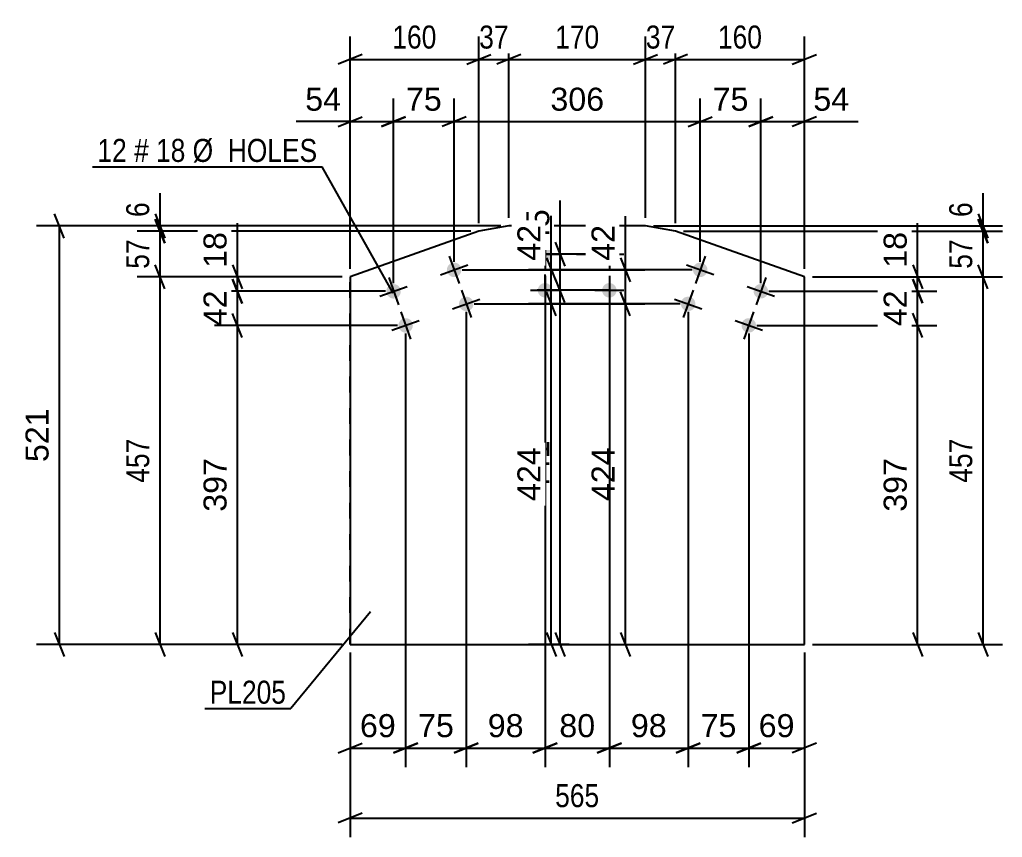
# Model space of a CAD drawing. Header units: millimetres. Extents: x 0 to 841, y -266 to 594.
# Drawn here: x 93.8 to 216, y -121.9 to -20.1 of the extents above; entities that cross this region are included whole.
import ezdxf

# ---------------------------------------------------------------- set-up
doc = ezdxf.new("R2010")
doc.units = ezdxf.units.MM
doc.linetypes.add('DXK_LINE_DOT2', pattern=[3.9198, 1.9599, -1.9599])
doc.styles.add('Arial', font='arial.ttf', dxfattribs={"height": 0.2})
doc.styles.add('Arial Narrow', font='ARIALN.TTF', dxfattribs={"height": 0.2})

# ---------------------------------------------------------------- blocks, each defined once
blk = doc.blocks.new('Bolt-317311845-1637 - 1603')
at = {"linetype": 'Continuous'}
for points in [[(148.69, -51.54), (148.61, -51.71), (148.5, -51.87), (148.35, -51.99), (148.19, -52.08), (148.01, -52.14), (147.82, -52.15), (147.64, -52.13), (147.46, -52.07), (147.3, -51.97), (147.16, -51.85), (147.05, -51.69), (146.98, -51.52), (146.94, -51.34), (146.94, -51.15), (146.98, -50.96), (147.06, -50.79), (147.18, -50.64), (147.32, -50.52), (147.48, -50.43), (147.66, -50.37), (147.85, -50.35), (148.04, -50.38), (148.21, -50.44), (148.38, -50.53), (148.51, -50.66), (148.62, -50.81), (148.7, -50.99), (148.73, -51.17), (148.73, -51.36)], [(141.15, -54.22), (141.07, -54.39), (140.96, -54.54), (140.82, -54.66), (140.65, -54.76), (140.47, -54.81), (140.28, -54.83), (140.1, -54.81), (139.92, -54.75), (139.76, -54.65), (139.62, -54.52), (139.51, -54.37), (139.44, -54.19), (139.4, -54.01), (139.4, -53.82), (139.44, -53.64), (139.52, -53.47), (139.64, -53.32), (139.78, -53.19), (139.94, -53.1), (140.12, -53.05), (140.31, -53.03), (140.5, -53.05), (140.67, -53.11), (140.84, -53.21), (140.97, -53.34), (141.08, -53.49), (141.16, -53.66), (141.19, -53.85), (141.19, -54.03)], [(150.19, -55.78), (150.11, -55.96), (150, -56.11), (149.86, -56.23), (149.69, -56.32), (149.52, -56.38), (149.33, -56.39), (149.14, -56.37), (148.96, -56.31), (148.8, -56.22), (148.66, -56.09), (148.55, -55.93), (148.48, -55.76), (148.44, -55.58), (148.45, -55.39), (148.49, -55.2), (148.57, -55.03), (148.68, -54.88), (148.82, -54.76), (148.99, -54.67), (149.17, -54.61), (149.35, -54.59), (149.54, -54.62), (149.72, -54.68), (149.88, -54.77), (150.02, -54.9), (150.13, -55.06), (150.2, -55.23), (150.24, -55.41), (150.23, -55.6)], [(142.65, -58.46), (142.57, -58.63), (142.46, -58.78), (142.32, -58.9), (142.16, -59), (141.98, -59.05), (141.79, -59.07), (141.6, -59.05), (141.42, -58.99), (141.26, -58.89), (141.12, -58.76), (141.02, -58.61), (140.94, -58.44), (140.9, -58.25), (140.91, -58.06), (140.95, -57.88), (141.03, -57.71), (141.14, -57.56), (141.28, -57.43), (141.45, -57.34), (141.63, -57.29), (141.81, -57.27), (142, -57.29), (142.18, -57.35), (142.34, -57.45), (142.48, -57.58), (142.59, -57.73), (142.66, -57.9), (142.7, -58.09), (142.69, -58.28)]]:
    blk.add_hatch(color=1, dxfattribs=at).paths.add_polyline_path(points)
at = {"color": 1, "linetype": 'Continuous'}
for p, q in [((147.23, -49.56), (148.44, -52.95)), ((146.14, -51.86), (149.53, -50.65)), ((139.69, -52.23), (140.9, -55.62)), ((138.6, -54.53), (141.99, -53.33)), ((147.64, -56.1), (151.04, -54.89)), ((148.74, -53.8), (149.94, -57.19)), ((141.2, -56.47), (142.4, -59.87)), ((140.1, -58.77), (143.5, -57.57))]:
    blk.add_line(p, q, dxfattribs=at)
blk = doc.blocks.new('Bolt-317311845-1642 - 1603')
at = {"linetype": 'Continuous'}
for points in [[(159.99, -49.6), (159.91, -49.77), (159.8, -49.92), (159.66, -50.04), (159.49, -50.13), (159.31, -50.19), (159.12, -50.2), (158.94, -50.18), (158.76, -50.12), (158.6, -50.02), (158.46, -49.89), (158.35, -49.74), (158.28, -49.56), (158.25, -49.38), (158.25, -49.19), (158.29, -49.01), (158.37, -48.84), (158.49, -48.69), (158.63, -48.56), (158.79, -48.47), (158.97, -48.42), (159.16, -48.4), (159.35, -48.43), (159.53, -48.49), (159.69, -48.59), (159.82, -48.72), (159.93, -48.87), (160, -49.04), (160.04, -49.23), (160.03, -49.42)], [(167.99, -49.6), (167.91, -49.77), (167.8, -49.92), (167.66, -50.04), (167.49, -50.13), (167.31, -50.19), (167.12, -50.2), (166.94, -50.18), (166.76, -50.12), (166.6, -50.02), (166.46, -49.89), (166.35, -49.74), (166.28, -49.56), (166.25, -49.38), (166.25, -49.19), (166.29, -49.01), (166.37, -48.84), (166.49, -48.69), (166.63, -48.56), (166.79, -48.47), (166.97, -48.42), (167.16, -48.4), (167.35, -48.43), (167.53, -48.49), (167.69, -48.59), (167.82, -48.72), (167.93, -48.87), (168, -49.04), (168.04, -49.23), (168.03, -49.42)], [(159.99, -54.1), (159.91, -54.27), (159.8, -54.42), (159.66, -54.54), (159.49, -54.63), (159.31, -54.69), (159.12, -54.7), (158.94, -54.68), (158.76, -54.62), (158.6, -54.52), (158.46, -54.39), (158.35, -54.24), (158.28, -54.06), (158.25, -53.88), (158.25, -53.69), (158.29, -53.51), (158.37, -53.34), (158.49, -53.19), (158.63, -53.06), (158.79, -52.97), (158.97, -52.92), (159.16, -52.9), (159.35, -52.93), (159.53, -52.99), (159.69, -53.09), (159.82, -53.22), (159.93, -53.37), (160, -53.54), (160.04, -53.73), (160.03, -53.92)], [(167.99, -54.1), (167.91, -54.27), (167.8, -54.42), (167.66, -54.54), (167.49, -54.63), (167.31, -54.69), (167.12, -54.7), (166.94, -54.68), (166.76, -54.62), (166.6, -54.52), (166.46, -54.39), (166.35, -54.24), (166.28, -54.06), (166.25, -53.88), (166.25, -53.69), (166.29, -53.51), (166.37, -53.34), (166.49, -53.19), (166.63, -53.06), (166.79, -52.97), (166.97, -52.92), (167.16, -52.9), (167.35, -52.93), (167.53, -52.99), (167.69, -53.09), (167.82, -53.22), (167.93, -53.37), (168, -53.54), (168.04, -53.73), (168.03, -53.92)]]:
    blk.add_hatch(color=1, dxfattribs=at).paths.add_polyline_path(points)
at = {"color": 1, "linetype": 'Continuous'}
for p, q in [((159.14, -47.5), (159.14, -51.1)), ((167.14, -47.5), (167.14, -51.1)), ((157.34, -49.3), (160.94, -49.3)), ((165.34, -49.3), (168.94, -49.3)), ((159.14, -52), (159.14, -55.6)), ((167.14, -52), (167.14, -55.6)), ((157.34, -53.8), (160.94, -53.8)), ((165.34, -53.8), (168.94, -53.8))]:
    blk.add_line(p, q, dxfattribs=at)
blk = doc.blocks.new('Bolt-317311845-1647 - 1603')
at = {"linetype": 'Continuous'}
for points in [[(179.29, -51.56), (179.21, -51.73), (179.1, -51.87), (178.95, -51.99), (178.79, -52.08), (178.61, -52.14), (178.42, -52.15), (178.23, -52.12), (178.05, -52.06), (177.89, -51.96), (177.76, -51.83), (177.65, -51.67), (177.58, -51.5), (177.55, -51.31), (177.56, -51.12), (177.6, -50.94), (177.68, -50.77), (177.8, -50.62), (177.94, -50.5), (178.11, -50.41), (178.29, -50.36), (178.48, -50.35), (178.66, -50.38), (178.84, -50.44), (179, -50.54), (179.14, -50.67), (179.24, -50.83), (179.31, -51), (179.35, -51.19), (179.34, -51.37)], [(186.83, -54.23), (186.75, -54.4), (186.64, -54.55), (186.49, -54.67), (186.33, -54.76), (186.14, -54.81), (185.96, -54.82), (185.77, -54.8), (185.59, -54.73), (185.43, -54.63), (185.3, -54.5), (185.19, -54.35), (185.12, -54.17), (185.09, -53.99), (185.1, -53.8), (185.14, -53.62), (185.22, -53.45), (185.34, -53.3), (185.48, -53.18), (185.65, -53.09), (185.83, -53.04), (186.02, -53.02), (186.2, -53.05), (186.38, -53.11), (186.54, -53.21), (186.68, -53.34), (186.78, -53.5), (186.85, -53.67), (186.89, -53.86), (186.88, -54.05)], [(177.79, -55.8), (177.71, -55.97), (177.59, -56.11), (177.45, -56.24), (177.28, -56.32), (177.1, -56.38), (176.91, -56.39), (176.73, -56.36), (176.55, -56.3), (176.39, -56.2), (176.25, -56.07), (176.15, -55.91), (176.08, -55.74), (176.05, -55.55), (176.05, -55.37), (176.1, -55.18), (176.18, -55.01), (176.3, -54.87), (176.44, -54.74), (176.61, -54.66), (176.79, -54.6), (176.97, -54.59), (177.16, -54.62), (177.34, -54.68), (177.5, -54.78), (177.63, -54.91), (177.74, -55.07), (177.81, -55.24), (177.84, -55.43), (177.83, -55.61)], [(185.33, -58.47), (185.25, -58.64), (185.13, -58.79), (184.99, -58.91), (184.82, -59), (184.64, -59.05), (184.45, -59.06), (184.27, -59.04), (184.09, -58.97), (183.93, -58.87), (183.79, -58.74), (183.69, -58.59), (183.62, -58.41), (183.59, -58.23), (183.59, -58.04), (183.64, -57.86), (183.72, -57.69), (183.84, -57.54), (183.98, -57.42), (184.15, -57.33), (184.33, -57.28), (184.51, -57.27), (184.7, -57.29), (184.88, -57.36), (185.04, -57.45), (185.17, -57.59), (185.28, -57.74), (185.35, -57.92), (185.38, -58.1), (185.37, -58.29)]]:
    blk.add_hatch(color=1, dxfattribs=at).paths.add_polyline_path(points)
at = {"color": 1, "linetype": 'Continuous'}
for p, q in [((179.05, -49.55), (177.85, -52.95)), ((176.75, -50.65), (180.14, -51.85)), ((186.59, -52.23), (185.39, -55.62)), ((184.29, -53.32), (187.68, -54.53)), ((175.25, -54.89), (178.64, -56.09)), ((177.55, -53.79), (176.34, -57.19)), ((185.09, -56.47), (183.88, -59.86)), ((182.79, -57.56), (186.18, -58.77))]:
    blk.add_line(p, q, dxfattribs=at)
blk = doc.blocks.new('Part-317311845-1662 - 1603')
at = {"color": 2, "linetype": 'Continuous'}
for p, q in [((150.91, -46.45), (134.89, -52.13)), ((154.64, -45.8), (150.91, -46.45)), ((171.64, -45.8), (154.64, -45.8)), ((175.38, -46.45), (171.64, -45.8)), ((191.4, -52.13), (175.38, -46.45)), ((134.89, -52.13), (134.89, -97.86)), ((191.4, -97.86), (191.4, -52.13)), ((134.89, -97.86), (191.4, -97.86))]:
    blk.add_line(p, q, dxfattribs=at)
at = {"color": 7, "linetype": 'DXK_LINE_DOT2'}
for p, q in [((150.91, -46.45), (150.91, -46.45)), ((154.64, -45.8), (154.64, -45.8)), ((171.64, -45.8), (171.64, -45.8)), ((175.38, -46.45), (175.38, -46.45)), ((134.89, -97.86), (134.89, -52.13)), ((191.4, -97.86), (191.4, -52.13))]:
    blk.add_line(p, q, dxfattribs=at)
blk = doc.blocks.new('Rectangle-317311845-2003 - 1603')
at = {"color": 1, "linetype": 'DXK_LINE_DOT2'}
blk.add_lwpolyline([(159.14, -49.3), (167.14, -49.3), (167.14, -53.8), (159.14, -53.8), (159.14, -49.3)], close=True, dxfattribs=at)
blk = doc.blocks.new('StraightDimension-317311845-1765 - 1603')
at = {"color": 7, "linetype": 'Continuous'}
for p, q in [((214.23, -53.63), (213.03, -50.63)), ((192.4, -52.13), (216.03, -52.13)), ((213.63, -97.86), (213.63, -52.13)), ((213.03, -96.36), (214.23, -99.36)), ((192.4, -97.86), (216.03, -97.86))]:
    blk.add_line(p, q, dxfattribs=at)
at = {"color": 0}
blk.add_wipeout([(212.88, -71.65), (208.68, -71.65), (208.68, -78.34), (212.88, -78.34)], dxfattribs=at)
at = {"color": 3, "style": 'Arial Narrow'}
blk.add_text('457', height=2.863, rotation=90.0002, dxfattribs=at).set_placement((212.28, -77.74))
blk = doc.blocks.new('StraightDimension-317311845-1969 - 1603')
at = {"color": 7, "linetype": 'Continuous'}
for p, q in [((161.02, -49.3), (161.02, -42.61)), ((161.02, -49.3), (161.02, -42.61)), ((160.42, -47.8), (161.62, -50.8)), ((166.14, -49.3), (158.17, -49.3)), ((161.02, -53.8), (161.02, -49.3)), ((161.62, -55.3), (160.42, -52.3)), ((166.14, -53.8), (158.17, -53.8))]:
    blk.add_line(p, q, dxfattribs=at)
at = {"color": 0}
blk.add_wipeout([(160.27, -43.13), (156.07, -43.13), (156.07, -48.78), (160.27, -48.78)], dxfattribs=at)
at = {"color": 3, "style": 'Arial'}
blk.add_text('45', height=2.865, rotation=90.0002, dxfattribs=at).set_placement((159.67, -48.18))
blk = doc.blocks.new('StraightDimension-317311845-1726 - 1603')
at = {"color": 7, "linetype": 'Continuous'}
for p, q in [((111.85, -53.63), (110.65, -50.63)), ((133.89, -52.13), (108.4, -52.13)), ((111.25, -97.86), (111.25, -52.13)), ((110.65, -96.36), (111.85, -99.36)), ((133.89, -97.86), (108.4, -97.86))]:
    blk.add_line(p, q, dxfattribs=at)
at = {"color": 0}
blk.add_wipeout([(110.5, -71.66), (106.3, -71.66), (106.3, -78.34), (110.5, -78.34)], dxfattribs=at)
at = {"color": 3, "style": 'Arial Narrow'}
blk.add_text('457', height=2.863, rotation=90.0002, dxfattribs=at).set_placement((109.9, -77.74))
blk = doc.blocks.new('StraightDimension-317311845-1665 - 1603')
at = {"color": 7, "linetype": 'Continuous'}
for p, q in [((175.38, -45.45), (175.38, -22.23)), ((191.4, -51.13), (191.4, -22.23)), ((176.88, -24.48), (173.88, -25.68)), ((175.38, -25.08), (191.4, -25.08)), ((189.9, -25.68), (192.9, -24.48))]:
    blk.add_line(p, q, dxfattribs=at)
at = {"color": 0}
blk.add_wipeout([(186.73, -24.33), (186.73, -20.13), (180.05, -20.13), (180.05, -24.33)], dxfattribs=at)
at = {"color": 3, "style": 'Arial Narrow'}
blk.add_text('160', height=2.863, dxfattribs=at).set_placement((180.65, -23.73))
blk = doc.blocks.new('StraightDimension-317311845-1678 - 1603')
at = {"color": 7, "linetype": 'Continuous'}
for p, q in [((171.64, -44.8), (171.64, -22.23)), ((175.38, -45.45), (175.38, -22.23)), ((170.14, -25.68), (173.14, -24.48)), ((171.64, -25.08), (175.38, -25.08)), ((176.88, -24.48), (173.88, -25.68))]:
    blk.add_line(p, q, dxfattribs=at)
at = {"color": 0}
blk.add_wipeout([(175.94, -24.33), (175.94, -20.13), (171.08, -20.13), (171.08, -24.33)], dxfattribs=at)
at = {"color": 3, "style": 'Arial Narrow'}
blk.add_text('37', height=2.863, dxfattribs=at).set_placement((171.68, -23.73))
blk = doc.blocks.new('StraightDimension-317311845-1689 - 1603')
at = {"color": 7, "linetype": 'Continuous'}
for p, q in [((154.64, -44.8), (154.64, -22.23)), ((171.64, -44.8), (171.64, -22.23)), ((156.14, -24.48), (153.14, -25.68)), ((154.64, -25.08), (171.64, -25.08)), ((170.14, -25.68), (173.14, -24.48))]:
    blk.add_line(p, q, dxfattribs=at)
at = {"color": 0}
blk.add_wipeout([(166.48, -24.33), (166.48, -20.13), (159.8, -20.13), (159.8, -24.33)], dxfattribs=at)
at = {"color": 3, "style": 'Arial Narrow'}
blk.add_text('170', height=2.863, dxfattribs=at).set_placement((160.4, -23.73))
blk = doc.blocks.new('StraightDimension-317311845-1700 - 1603')
at = {"color": 7, "linetype": 'Continuous'}
for p, q in [((150.91, -45.45), (150.91, -22.23)), ((154.64, -44.8), (154.64, -22.23)), ((149.41, -25.68), (152.41, -24.48)), ((150.91, -25.08), (154.64, -25.08)), ((156.14, -24.48), (153.14, -25.68))]:
    blk.add_line(p, q, dxfattribs=at)
at = {"color": 0}
blk.add_wipeout([(155.2, -24.33), (155.2, -20.13), (150.35, -20.13), (150.35, -24.33)], dxfattribs=at)
at = {"color": 3, "style": 'Arial Narrow'}
blk.add_text('37', height=2.863, dxfattribs=at).set_placement((150.95, -23.73))
blk = doc.blocks.new('StraightDimension-317311845-1710 - 1603')
at = {"color": 7, "linetype": 'Continuous'}
for p, q in [((134.89, -51.13), (134.89, -22.23)), ((150.91, -45.45), (150.91, -22.23)), ((136.39, -24.48), (133.39, -25.68)), ((134.89, -25.08), (150.91, -25.08)), ((149.41, -25.68), (152.41, -24.48))]:
    blk.add_line(p, q, dxfattribs=at)
at = {"color": 0}
blk.add_wipeout([(146.24, -24.33), (146.24, -20.13), (139.55, -20.13), (139.55, -24.33)], dxfattribs=at)
at = {"color": 3, "style": 'Arial Narrow'}
blk.add_text('160', height=2.863, dxfattribs=at).set_placement((140.15, -23.73))
blk = doc.blocks.new('StraightDimension-317311845-1721 - 1603')
at = {"color": 7, "linetype": 'Continuous'}
for p, q in [((134.89, -98.86), (134.89, -121.85)), ((191.4, -98.86), (191.4, -121.85)), ((136.39, -118.85), (133.39, -120.05)), ((134.89, -119.45), (191.4, -119.45)), ((189.9, -120.05), (192.9, -118.85))]:
    blk.add_line(p, q, dxfattribs=at)
at = {"color": 0}
blk.add_wipeout([(166.48, -118.7), (166.48, -114.5), (159.8, -114.5), (159.8, -118.7)], dxfattribs=at)
at = {"color": 3, "style": 'Arial Narrow'}
blk.add_text('565', height=2.863, dxfattribs=at).set_placement((160.4, -118.1))
blk = doc.blocks.new('StraightDimension-317311845-1732 - 1603')
at = {"color": 7, "linetype": 'Continuous'}
for p, q in [((110.65, -44.95), (111.85, -47.95)), ((149.91, -46.45), (108.4, -46.45)), ((111.25, -52.13), (111.25, -46.45)), ((111.85, -53.63), (110.65, -50.63)), ((133.89, -52.13), (108.4, -52.13))]:
    blk.add_line(p, q, dxfattribs=at)
at = {"color": 0}
blk.add_wipeout([(110.5, -46.86), (106.3, -46.86), (106.3, -51.72), (110.5, -51.72)], dxfattribs=at)
at = {"color": 3, "style": 'Arial Narrow'}
blk.add_text('57', height=2.863, rotation=90.0002, dxfattribs=at).set_placement((109.9, -51.12))
blk = doc.blocks.new('StraightDimension-317311845-1931 - 1603')
at = {"color": 7, "linetype": 'Continuous'}
for p, q in [((169.74, -56.99), (168.54, -53.99)), ((150.34, -55.49), (171.54, -55.49)), ((169.14, -97.86), (169.14, -55.49)), ((168.54, -96.36), (169.74, -99.36)), ((164.14, -97.86), (171.54, -97.86))]:
    blk.add_line(p, q, dxfattribs=at)
at = {"color": 0}
blk.add_wipeout([(168.39, -72.74), (164.19, -72.74), (164.19, -80.62), (168.39, -80.62)], dxfattribs=at)
at = {"color": 3, "style": 'Arial'}
blk.add_text('424', height=2.865, rotation=90.0002, dxfattribs=at).set_placement((167.79, -80.02))
blk = doc.blocks.new('StraightDimension-317311845-1740 - 1603')
at = {"color": 7, "linetype": 'Continuous'}
for p, q in [((111.25, -45.8), (111.25, -41.72)), ((111.25, -45.8), (111.25, -41.72)), ((110.65, -44.3), (111.85, -47.3)), ((111.85, -47.95), (110.65, -44.95)), ((153.64, -45.8), (108.4, -45.8)), ((149.91, -46.45), (108.4, -46.45)), ((111.25, -46.45), (111.25, -45.8))]:
    blk.add_line(p, q, dxfattribs=at)
at = {"color": 0}
blk.add_wipeout([(110.5, -42.25), (106.3, -42.25), (106.3, -45.28), (110.5, -45.28)], dxfattribs=at)
at = {"color": 3, "style": 'Arial Narrow'}
blk.add_text('6', height=2.86, rotation=90.0002, dxfattribs=at).set_placement((109.9, -44.68))
blk = doc.blocks.new('StraightDimension-317311845-1749 - 1603')
at = {"color": 7, "linetype": 'Continuous'}
for p, q in [((213.63, -45.8), (213.63, -41.72)), ((213.63, -45.8), (213.63, -41.72)), ((213.03, -44.3), (214.23, -47.3)), ((214.23, -47.95), (213.03, -44.95)), ((172.64, -45.8), (216.03, -45.8)), ((176.38, -46.45), (216.03, -46.45)), ((213.63, -46.45), (213.63, -45.8))]:
    blk.add_line(p, q, dxfattribs=at)
at = {"color": 0}
blk.add_wipeout([(212.88, -42.25), (208.68, -42.25), (208.68, -45.28), (212.88, -45.28)], dxfattribs=at)
at = {"color": 3, "style": 'Arial Narrow'}
blk.add_text('6', height=2.86, rotation=90.0002, dxfattribs=at).set_placement((212.28, -44.68))
blk = doc.blocks.new('StraightDimension-317311845-1878 - 1603')
at = {"color": 7, "linetype": 'Continuous'}
for p, q in [((141.8, -59.17), (141.8, -113.14)), ((134.89, -98.86), (134.89, -113.14)), ((133.39, -111.34), (136.39, -110.14)), ((134.89, -110.74), (141.8, -110.74)), ((143.3, -110.14), (140.3, -111.34))]:
    blk.add_line(p, q, dxfattribs=at)
at = {"color": 0}
blk.add_wipeout([(141.17, -109.99), (141.17, -105.79), (135.52, -105.79), (135.52, -109.99)], dxfattribs=at)
at = {"color": 3, "style": 'Arial'}
blk.add_text('69', height=2.865, dxfattribs=at).set_placement((136.12, -109.39))
blk = doc.blocks.new('StraightDimension-317311845-1814 - 1603')
at = {"color": 7, "linetype": 'Continuous'}
for p, q in [((134.89, -51.13), (134.89, -29.96)), ((140.3, -52.93), (140.3, -29.96)), ((134.89, -32.81), (128.19, -32.81)), ((134.89, -32.81), (128.19, -32.81)), ((133.39, -33.41), (136.39, -32.21)), ((134.89, -32.81), (140.3, -32.81)), ((141.8, -32.21), (138.8, -33.41))]:
    blk.add_line(p, q, dxfattribs=at)
at = {"color": 0}
blk.add_wipeout([(134.36, -32.06), (134.36, -27.86), (128.71, -27.86), (128.71, -32.06)], dxfattribs=at)
at = {"color": 3, "style": 'Arial'}
blk.add_text('54', height=2.865, dxfattribs=at).set_placement((129.31, -31.46))
blk = doc.blocks.new('StraightDimension-317311845-1757 - 1603')
at = {"color": 7, "linetype": 'Continuous'}
for p, q in [((213.03, -44.95), (214.23, -47.95)), ((176.38, -46.45), (216.03, -46.45)), ((213.63, -52.13), (213.63, -46.45)), ((214.23, -53.63), (213.03, -50.63)), ((192.4, -52.13), (216.03, -52.13))]:
    blk.add_line(p, q, dxfattribs=at)
at = {"color": 0}
blk.add_wipeout([(212.88, -46.86), (208.68, -46.86), (208.68, -51.72), (212.88, -51.72)], dxfattribs=at)
at = {"color": 3, "style": 'Arial Narrow'}
blk.add_text('57', height=2.863, rotation=90.0002, dxfattribs=at).set_placement((212.28, -51.12))
blk = doc.blocks.new('StraightDimension-317311845-1772 - 1603')
at = {"color": 7, "linetype": 'Continuous'}
for p, q in [((185.99, -52.92), (185.99, -29.96)), ((191.4, -51.13), (191.4, -29.96)), ((184.49, -33.41), (187.49, -32.21)), ((185.99, -32.81), (191.4, -32.81)), ((192.9, -32.21), (189.9, -33.41)), ((191.4, -32.81), (198.1, -32.81)), ((191.4, -32.81), (198.1, -32.81))]:
    blk.add_line(p, q, dxfattribs=at)
at = {"color": 0}
blk.add_wipeout([(197.57, -32.06), (197.57, -27.86), (191.92, -27.86), (191.92, -32.06)], dxfattribs=at)
at = {"color": 3, "style": 'Arial'}
blk.add_text('54', height=2.865, dxfattribs=at).set_placement((192.52, -31.46))
blk = doc.blocks.new('StraightDimension-317311845-1784 - 1603')
at = {"color": 7, "linetype": 'Continuous'}
for p, q in [((178.45, -50.25), (178.45, -29.96)), ((185.99, -52.92), (185.99, -29.96)), ((176.95, -33.41), (179.95, -32.21)), ((178.45, -32.81), (185.99, -32.81)), ((187.49, -32.21), (184.49, -33.41))]:
    blk.add_line(p, q, dxfattribs=at)
at = {"color": 0}
blk.add_wipeout([(185.04, -32.06), (185.04, -27.86), (179.39, -27.86), (179.39, -32.06)], dxfattribs=at)
at = {"color": 3, "style": 'Arial'}
blk.add_text('75', height=2.865, dxfattribs=at).set_placement((179.99, -31.46))
blk = doc.blocks.new('StraightDimension-317311845-1794 - 1603')
at = {"color": 7, "linetype": 'Continuous'}
for p, q in [((147.84, -50.25), (147.84, -29.96)), ((178.45, -50.25), (178.45, -29.96)), ((149.34, -32.21), (146.34, -33.41)), ((147.84, -32.81), (178.45, -32.81)), ((176.95, -33.41), (179.95, -32.21))]:
    blk.add_line(p, q, dxfattribs=at)
at = {"color": 0}
blk.add_wipeout([(167.08, -32.06), (167.08, -27.86), (159.21, -27.86), (159.21, -32.06)], dxfattribs=at)
at = {"color": 3, "style": 'Arial'}
blk.add_text('306', height=2.865, dxfattribs=at).set_placement((159.81, -31.46))
blk = doc.blocks.new('StraightDimension-317311845-1804 - 1603')
at = {"color": 7, "linetype": 'Continuous'}
for p, q in [((140.3, -52.93), (140.3, -29.96)), ((147.84, -50.25), (147.84, -29.96)), ((138.8, -33.41), (141.8, -32.21)), ((140.3, -32.81), (147.84, -32.81)), ((149.34, -32.21), (146.34, -33.41))]:
    blk.add_line(p, q, dxfattribs=at)
at = {"color": 0}
blk.add_wipeout([(146.89, -32.06), (146.89, -27.86), (141.24, -27.86), (141.24, -32.06)], dxfattribs=at)
at = {"color": 3, "style": 'Arial'}
blk.add_text('75', height=2.865, dxfattribs=at).set_placement((141.84, -31.46))
blk = doc.blocks.new('StraightDimension-317311845-1825 - 1603')
at = {"color": 7, "linetype": 'Continuous'}
for p, q in [((205.48, -52.13), (205.48, -45.43)), ((205.48, -52.13), (205.48, -45.43)), ((204.88, -50.63), (206.08, -53.63)), ((192.4, -52.13), (207.88, -52.13)), ((206.08, -55.42), (204.88, -52.42)), ((205.48, -53.92), (205.48, -52.13)), ((186.99, -53.92), (207.88, -53.92))]:
    blk.add_line(p, q, dxfattribs=at)
at = {"color": 0}
blk.add_wipeout([(204.73, -45.96), (200.53, -45.96), (200.53, -51.6), (204.73, -51.6)], dxfattribs=at)
at = {"color": 3, "style": 'Arial'}
blk.add_text('18', height=2.865, rotation=90.0002, dxfattribs=at).set_placement((204.13, -51))
blk = doc.blocks.new('StraightDimension-317311845-1833 - 1603')
at = {"color": 7, "linetype": 'Continuous'}
for p, q in [((206.08, -59.66), (204.88, -56.66)), ((185.48, -58.16), (207.88, -58.16)), ((205.48, -97.86), (205.48, -58.16)), ((204.88, -96.36), (206.08, -99.36)), ((192.4, -97.86), (207.88, -97.86))]:
    blk.add_line(p, q, dxfattribs=at)
at = {"color": 0}
blk.add_wipeout([(204.73, -74.08), (200.53, -74.08), (200.53, -81.95), (204.73, -81.95)], dxfattribs=at)
at = {"color": 3, "style": 'Arial'}
blk.add_text('397', height=2.865, rotation=90.0002, dxfattribs=at).set_placement((204.13, -81.35))
blk = doc.blocks.new('StraightDimension-317311845-1839 - 1603')
at = {"color": 7, "linetype": 'Continuous'}
for p, q in [((204.88, -52.42), (206.08, -55.42)), ((186.99, -53.92), (207.88, -53.92)), ((205.48, -58.16), (205.48, -53.92)), ((206.08, -59.66), (204.88, -56.66)), ((185.48, -58.16), (207.88, -58.16))]:
    blk.add_line(p, q, dxfattribs=at)
at = {"color": 0}
blk.add_wipeout([(204.73, -53.22), (200.53, -53.22), (200.53, -58.87), (204.73, -58.87)], dxfattribs=at)
at = {"color": 3, "style": 'Arial'}
blk.add_text('42', height=2.865, rotation=90.0002, dxfattribs=at).set_placement((204.13, -58.27))
blk = doc.blocks.new('StraightDimension-317311845-1848 - 1603')
at = {"color": 7, "linetype": 'Continuous'}
for p, q in [((120.87, -52.13), (120.87, -45.44)), ((120.87, -52.13), (120.87, -45.44)), ((120.27, -50.63), (121.47, -53.63)), ((133.89, -52.13), (118.02, -52.13)), ((121.47, -55.43), (120.27, -52.43)), ((120.87, -53.93), (120.87, -52.13)), ((139.3, -53.93), (118.02, -53.93))]:
    blk.add_line(p, q, dxfattribs=at)
at = {"color": 0}
blk.add_wipeout([(120.12, -45.96), (115.92, -45.96), (115.92, -51.61), (120.12, -51.61)], dxfattribs=at)
at = {"color": 3, "style": 'Arial'}
blk.add_text('18', height=2.865, rotation=90.0002, dxfattribs=at).set_placement((119.52, -51.01))
blk = doc.blocks.new('StraightDimension-317311845-1856 - 1603')
at = {"color": 7, "linetype": 'Continuous'}
for p, q in [((120.27, -52.43), (121.47, -55.43)), ((139.3, -53.93), (118.02, -53.93)), ((120.87, -58.17), (120.87, -53.93)), ((121.47, -59.67), (120.27, -56.67)), ((140.8, -58.17), (118.02, -58.17))]:
    blk.add_line(p, q, dxfattribs=at)
at = {"color": 0}
blk.add_wipeout([(120.12, -53.23), (115.92, -53.23), (115.92, -58.87), (120.12, -58.87)], dxfattribs=at)
at = {"color": 3, "style": 'Arial'}
blk.add_text('42', height=2.865, rotation=90.0002, dxfattribs=at).set_placement((119.52, -58.27))
blk = doc.blocks.new('StraightDimension-317311845-1864 - 1603')
at = {"color": 7, "linetype": 'Continuous'}
for p, q in [((121.47, -59.67), (120.27, -56.67)), ((140.8, -58.17), (118.02, -58.17)), ((120.87, -97.86), (120.87, -58.17)), ((120.27, -96.36), (121.47, -99.36)), ((133.89, -97.86), (118.02, -97.86))]:
    blk.add_line(p, q, dxfattribs=at)
at = {"color": 0}
blk.add_wipeout([(120.12, -74.08), (115.92, -74.08), (115.92, -81.95), (120.12, -81.95)], dxfattribs=at)
at = {"color": 3, "style": 'Arial'}
blk.add_text('397', height=2.865, rotation=90.0002, dxfattribs=at).set_placement((119.52, -81.35))
blk = doc.blocks.new('StraightDimension-317311845-1871 - 1603')
at = {"color": 7, "linetype": 'Continuous'}
for p, q in [((99.33, -47.3), (98.13, -44.3)), ((153.64, -45.8), (95.88, -45.8)), ((98.73, -97.86), (98.73, -45.8)), ((98.13, -96.36), (99.33, -99.36)), ((133.89, -97.86), (95.88, -97.86))]:
    blk.add_line(p, q, dxfattribs=at)
at = {"color": 0}
blk.add_wipeout([(97.98, -67.9), (93.78, -67.9), (93.78, -75.77), (97.98, -75.77)], dxfattribs=at)
at = {"color": 3, "style": 'Arial'}
blk.add_text('521', height=2.865, rotation=90.0002, dxfattribs=at).set_placement((97.38, -75.17))
blk = doc.blocks.new('StraightDimension-317311845-1884 - 1603')
at = {"color": 7, "linetype": 'Continuous'}
for p, q in [((149.34, -56.49), (149.34, -113.14)), ((141.8, -59.17), (141.8, -113.14)), ((140.3, -111.34), (143.3, -110.14)), ((141.8, -110.74), (149.34, -110.74)), ((150.84, -110.14), (147.84, -111.34))]:
    blk.add_line(p, q, dxfattribs=at)
at = {"color": 0}
blk.add_wipeout([(148.39, -109.99), (148.39, -105.79), (142.75, -105.79), (142.75, -109.99)], dxfattribs=at)
at = {"color": 3, "style": 'Arial'}
blk.add_text('75', height=2.865, dxfattribs=at).set_placement((143.35, -109.39))
blk = doc.blocks.new('StraightDimension-317311845-1956 - 1603')
at = {"color": 7, "linetype": 'Continuous'}
for p, q in [((161.62, -55.3), (160.42, -52.3)), ((166.14, -53.8), (158.17, -53.8)), ((161.02, -97.86), (161.02, -53.8)), ((160.42, -96.36), (161.62, -99.36)), ((162.14, -97.86), (158.17, -97.86))]:
    blk.add_line(p, q, dxfattribs=at)
at = {"color": 0}
blk.add_wipeout([(160.27, -71.9), (156.07, -71.9), (156.07, -79.77), (160.27, -79.77)], dxfattribs=at)
at = {"color": 3, "style": 'Arial'}
blk.add_text('441', height=2.865, rotation=90.0002, dxfattribs=at).set_placement((159.67, -79.17))
blk = doc.blocks.new('StraightDimension-317311845-1892 - 1603')
at = {"color": 7, "linetype": 'Continuous'}
for p, q in [((159.14, -54.8), (159.14, -113.14)), ((149.34, -56.49), (149.34, -113.14)), ((147.84, -111.34), (150.84, -110.14)), ((149.34, -110.74), (159.14, -110.74)), ((160.64, -110.14), (157.64, -111.34))]:
    blk.add_line(p, q, dxfattribs=at)
at = {"color": 0}
blk.add_wipeout([(157.06, -109.99), (157.06, -105.79), (151.42, -105.79), (151.42, -109.99)], dxfattribs=at)
at = {"color": 3, "style": 'Arial'}
blk.add_text('98', height=2.865, dxfattribs=at).set_placement((152.02, -109.39))
blk = doc.blocks.new('StraightDimension-317311845-1900 - 1603')
at = {"color": 7, "linetype": 'Continuous'}
for p, q in [((159.14, -54.8), (159.14, -113.14)), ((167.14, -54.8), (167.14, -113.14)), ((157.64, -111.34), (160.64, -110.14)), ((159.14, -110.74), (167.14, -110.74)), ((168.64, -110.14), (165.64, -111.34))]:
    blk.add_line(p, q, dxfattribs=at)
at = {"color": 0}
blk.add_wipeout([(165.97, -109.99), (165.97, -105.79), (160.32, -105.79), (160.32, -109.99)], dxfattribs=at)
at = {"color": 3, "style": 'Arial'}
blk.add_text('80', height=2.865, dxfattribs=at).set_placement((160.92, -109.39))
blk = doc.blocks.new('StraightDimension-317311845-1908 - 1603')
at = {"color": 7, "linetype": 'Continuous'}
for p, q in [((167.14, -54.8), (167.14, -113.14)), ((176.94, -56.49), (176.94, -113.14)), ((165.64, -111.34), (168.64, -110.14)), ((167.14, -110.74), (176.94, -110.74)), ((178.44, -110.14), (175.44, -111.34))]:
    blk.add_line(p, q, dxfattribs=at)
at = {"color": 0}
blk.add_wipeout([(174.87, -109.99), (174.87, -105.79), (169.22, -105.79), (169.22, -109.99)], dxfattribs=at)
at = {"color": 3, "style": 'Arial'}
blk.add_text('98', height=2.865, dxfattribs=at).set_placement((169.82, -109.39))
blk = doc.blocks.new('StraightDimension-317311845-1980 - 1603')
at = {"color": 7, "linetype": 'Continuous'}
for p, q in [((160.52, -56.99), (159.32, -53.99)), ((175.94, -55.49), (157.07, -55.49)), ((159.92, -97.86), (159.92, -55.49)), ((159.32, -96.36), (160.52, -99.36)), ((162.14, -97.86), (157.07, -97.86))]:
    blk.add_line(p, q, dxfattribs=at)
at = {"color": 0}
blk.add_wipeout([(159.17, -72.74), (154.97, -72.74), (154.97, -80.61), (159.17, -80.61)], dxfattribs=at)
at = {"color": 3, "style": 'Arial'}
blk.add_text('424', height=2.865, rotation=90.0002, dxfattribs=at).set_placement((158.57, -80.01))
blk = doc.blocks.new('StraightDimension-317311845-1916 - 1603')
at = {"color": 7, "linetype": 'Continuous'}
for p, q in [((176.94, -56.49), (176.94, -113.14)), ((184.48, -59.16), (184.48, -113.14)), ((175.44, -111.34), (178.44, -110.14)), ((176.94, -110.74), (184.48, -110.74)), ((185.98, -110.14), (182.98, -111.34))]:
    blk.add_line(p, q, dxfattribs=at)
at = {"color": 0}
blk.add_wipeout([(183.54, -109.99), (183.54, -105.79), (177.89, -105.79), (177.89, -109.99)], dxfattribs=at)
at = {"color": 3, "style": 'Arial'}
blk.add_text('75', height=2.865, dxfattribs=at).set_placement((178.49, -109.39))
blk = doc.blocks.new('StraightDimension-317311845-1924 - 1603')
at = {"color": 7, "linetype": 'Continuous'}
for p, q in [((184.48, -59.16), (184.48, -113.14)), ((191.4, -98.86), (191.4, -113.14)), ((182.98, -111.34), (185.98, -110.14)), ((184.48, -110.74), (191.4, -110.74)), ((192.9, -110.14), (189.9, -111.34))]:
    blk.add_line(p, q, dxfattribs=at)
at = {"color": 0}
blk.add_wipeout([(190.76, -109.99), (190.76, -105.79), (185.12, -105.79), (185.12, -109.99)], dxfattribs=at)
at = {"color": 3, "style": 'Arial'}
blk.add_text('69', height=2.865, dxfattribs=at).set_placement((185.72, -109.39))
blk = doc.blocks.new('StraightDimension-317311845-1945 - 1603')
at = {"color": 7, "linetype": 'Continuous'}
for p, q in [((169.14, -51.25), (169.14, -44.56)), ((169.14, -51.25), (169.14, -44.56)), ((168.54, -49.75), (169.74, -52.75)), ((148.84, -51.25), (171.54, -51.25)), ((169.14, -55.49), (169.14, -51.25)), ((169.74, -56.99), (168.54, -53.99)), ((150.34, -55.49), (171.54, -55.49))]:
    blk.add_line(p, q, dxfattribs=at)
at = {"color": 0}
blk.add_wipeout([(168.39, -45.08), (164.19, -45.08), (164.19, -50.73), (168.39, -50.73)], dxfattribs=at)
at = {"color": 3, "style": 'Arial'}
blk.add_text('42', height=2.865, rotation=90.0002, dxfattribs=at).set_placement((167.79, -50.13))
blk = doc.blocks.new('StraightDimension-317311845-1993 - 1603')
at = {"color": 7, "linetype": 'Continuous'}
for p, q in [((159.92, -51.25), (159.92, -44.55)), ((159.92, -51.25), (159.92, -44.55)), ((159.32, -49.75), (160.52, -52.75)), ((177.45, -51.25), (157.07, -51.25)), ((159.92, -55.49), (159.92, -51.25)), ((160.52, -56.99), (159.32, -53.99)), ((175.94, -55.49), (157.07, -55.49))]:
    blk.add_line(p, q, dxfattribs=at)
at = {"color": 0}
blk.add_wipeout([(159.17, -45.08), (154.97, -45.08), (154.97, -50.72), (159.17, -50.72)], dxfattribs=at)
at = {"color": 3, "style": 'Arial'}
blk.add_text('42', height=2.865, rotation=90.0002, dxfattribs=at).set_placement((158.57, -50.12))
blk = doc.blocks.new('Mark-317311845-1658 - 1603')
at = {"color": 0}
blk.add_wipeout([(126.93, -105.23), (126.93, -102.23), (117.43, -102.23), (117.43, -105.23)], dxfattribs=at)
blk.add_wipeout([(126.93, -105.23), (126.93, -102.23), (117.43, -102.23), (117.43, -105.23)], dxfattribs=at)
at = {"color": 30, "linetype": 'Continuous'}
for p in [(137.41, -93.82), (116.83, -105.83)]:
    blk.add_line(p, (127.53, -105.83), dxfattribs=at)
at = {"color": 3, "style": 'Arial Narrow'}
blk.add_text('PL205', height=2.863, dxfattribs=at).set_placement((117.43, -105.23))
blk = doc.blocks.new('MarkSet-317311845-2042 - 1603')
at = {"color": 0}
for points in [[(107.12, -37.83), (107.12, -34.83), (103.46, -34.83), (103.46, -37.83)], [(109.85, -37.83), (109.85, -34.83), (108.02, -34.83), (108.02, -37.83)], [(114.4, -37.83), (114.4, -34.83), (110.75, -34.83), (110.75, -37.83)], [(130.83, -37.83), (130.83, -34.83), (115.3, -34.83), (115.3, -37.83)]]:
    blk.add_wipeout(points, dxfattribs=at)
for points in [[(107.12, -37.83), (107.12, -34.83), (103.46, -34.83), (103.46, -37.83)], [(109.85, -37.83), (109.85, -34.83), (108.02, -34.83), (108.02, -37.83)], [(114.4, -37.83), (114.4, -34.83), (110.75, -34.83), (110.75, -37.83)], [(130.83, -37.83), (130.83, -34.83), (115.3, -34.83), (115.3, -37.83)]]:
    blk.add_wipeout(points, dxfattribs=at)
at = {"color": 7, "linetype": 'Continuous'}
for p in [(102.86, -38.43), (140.25, -54.14)]:
    blk.add_line(p, (131.43, -38.43), dxfattribs=at)
at = {"color": 3, "style": 'Arial Narrow'}
for s, height, p in [('12', 2.863, (103.46, -37.83)), ('#', 2.86, (108.02, -37.83)), ('18', 2.863, (110.75, -37.83)), ('Ø  HOLES', 2.863, (115.3, -37.83))]:
    blk.add_text(s, height=height, dxfattribs=at).set_placement(p)

msp = doc.modelspace()

# ---------------------------------------------------------------- block references
for name in ['Part-317311845-1662 - 1603', 'Bolt-317311845-1642 - 1603', 'Bolt-317311845-1637 - 1603', 'Rectangle-317311845-2003 - 1603', 'Bolt-317311845-1647 - 1603', 'StraightDimension-317311845-1726 - 1603', 'StraightDimension-317311845-1765 - 1603']:
    msp.add_blockref(name, (0, 0))

# ---------------------------------------------------------------- next in the draw order: block references
for name in ['StraightDimension-317311845-1665 - 1603', 'StraightDimension-317311845-1969 - 1603', 'StraightDimension-317311845-1721 - 1603']:
    msp.add_blockref(name, (0, 0))

# ---------------------------------------------------------------- next in the draw order: block references
for name in ['StraightDimension-317311845-1678 - 1603', 'StraightDimension-317311845-1833 - 1603', 'StraightDimension-317311845-1878 - 1603']:
    msp.add_blockref(name, (0, 0))

# ---------------------------------------------------------------- next in the draw order: block references
msp.add_blockref('StraightDimension-317311845-1689 - 1603', (0, 0))

# ---------------------------------------------------------------- next in the draw order: block references
for name in ['StraightDimension-317311845-1700 - 1603', 'StraightDimension-317311845-1749 - 1603']:
    msp.add_blockref(name, (0, 0))

# ---------------------------------------------------------------- next in the draw order: block references
for name in ['StraightDimension-317311845-1710 - 1603', 'StraightDimension-317311845-1757 - 1603']:
    msp.add_blockref(name, (0, 0))

# ---------------------------------------------------------------- next in the draw order: block references
for name in ['StraightDimension-317311845-1772 - 1603', 'StraightDimension-317311845-1732 - 1603']:
    msp.add_blockref(name, (0, 0))

# ---------------------------------------------------------------- next in the draw order: block references
for name in ['StraightDimension-317311845-1784 - 1603', 'StraightDimension-317311845-1740 - 1603', 'StraightDimension-317311845-1931 - 1603']:
    msp.add_blockref(name, (0, 0))

# ---------------------------------------------------------------- next in the draw order: block references
for name in ['StraightDimension-317311845-1814 - 1603', 'StraightDimension-317311845-1794 - 1603', 'StraightDimension-317311845-1825 - 1603', 'StraightDimension-317311845-1956 - 1603']:
    msp.add_blockref(name, (0, 0))

# ---------------------------------------------------------------- next in the draw order: block references
for name in ['StraightDimension-317311845-1804 - 1603', 'StraightDimension-317311845-1839 - 1603']:
    msp.add_blockref(name, (0, 0))

# ---------------------------------------------------------------- next in the draw order: block references
msp.add_blockref('StraightDimension-317311845-1848 - 1603', (0, 0))

# ---------------------------------------------------------------- next in the draw order: block references
msp.add_blockref('StraightDimension-317311845-1856 - 1603', (0, 0))

# ---------------------------------------------------------------- next in the draw order: block references
msp.add_blockref('StraightDimension-317311845-1864 - 1603', (0, 0))

# ---------------------------------------------------------------- next in the draw order: block references
msp.add_blockref('StraightDimension-317311845-1871 - 1603', (0, 0))

# ---------------------------------------------------------------- next in the draw order: block references
for name in ['MarkSet-317311845-2042 - 1603', 'StraightDimension-317311845-1884 - 1603', 'Mark-317311845-1658 - 1603']:
    msp.add_blockref(name, (0, 0))

# ---------------------------------------------------------------- next in the draw order: block references
msp.add_blockref('StraightDimension-317311845-1892 - 1603', (0, 0))

# ---------------------------------------------------------------- next in the draw order: block references
msp.add_blockref('StraightDimension-317311845-1900 - 1603', (0, 0))

# ---------------------------------------------------------------- next in the draw order: block references
msp.add_blockref('StraightDimension-317311845-1908 - 1603', (0, 0))

# ---------------------------------------------------------------- next in the draw order: block references
msp.add_blockref('StraightDimension-317311845-1980 - 1603', (0, 0))

# ---------------------------------------------------------------- next in the draw order: block references
for name in ['StraightDimension-317311845-1945 - 1603', 'StraightDimension-317311845-1916 - 1603']:
    msp.add_blockref(name, (0, 0))

# ---------------------------------------------------------------- next in the draw order: block references
for name in ['StraightDimension-317311845-1993 - 1603', 'StraightDimension-317311845-1924 - 1603']:
    msp.add_blockref(name, (0, 0))

doc.saveas('drawing.dxf')
